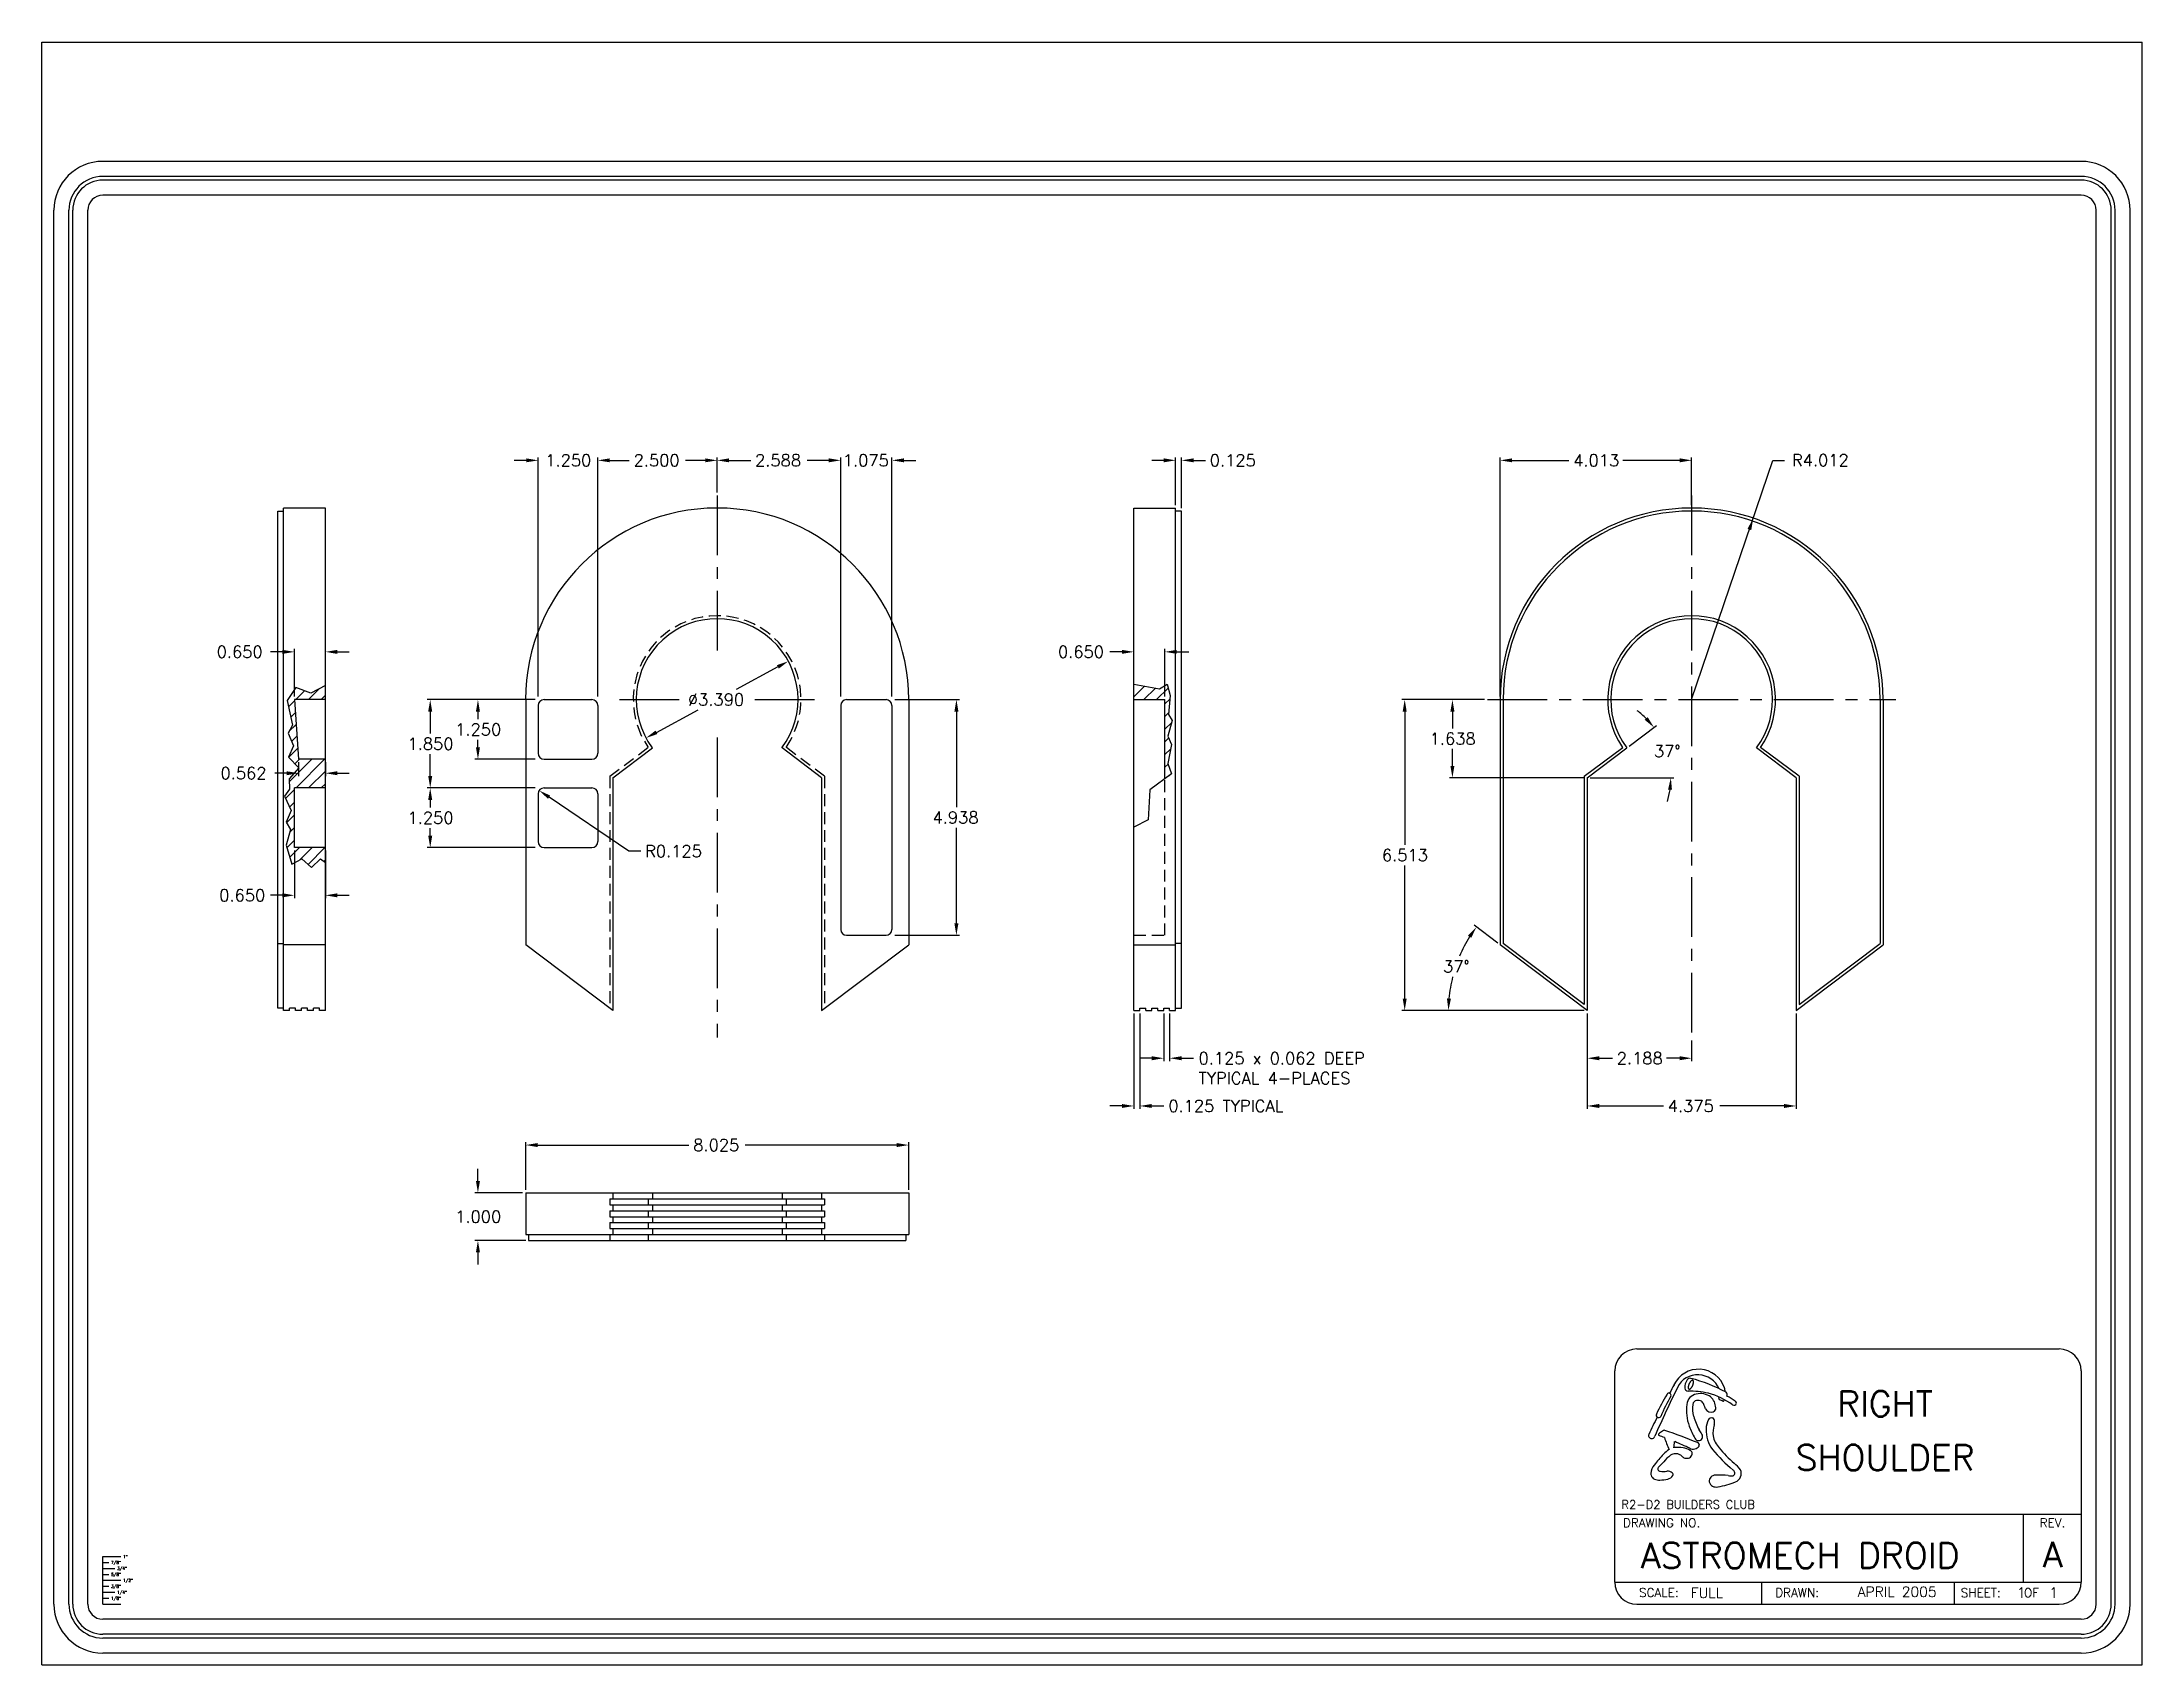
# Model space of a CAD drawing. Extents: x 0 to 44, y 0 to 34.
import ezdxf
from ezdxf.enums import TextEntityAlignment as Align

# ---------------------------------------------------------------- set-up
doc = ezdxf.new("R2010")
doc.units = 0
doc.linetypes.add('CENTER', pattern=[2, 1.25, -0.25, 0.25, -0.25])
doc.linetypes.add('HIDDEN', pattern=[0.375, 0.25, -0.125])
doc.layers.get('0').update_dxf_attribs({"linetype": 'CONTINUOUS'})
for name, color, linetype in [('DIMENSIONS', 1, 'CONTINUOUS'), ('FORM', 5, 'CONTINUOUS'), ('SHOULDER_-_RIGHT', 7, 'CONTINUOUS')]:
    doc.layers.add(name, color=color, linetype=linetype)
doc.styles.get("Standard").update_dxf_attribs({"font": 'simplex.shx'})

msp = doc.modelspace()

# ---------------------------------------------------------------- linework, layer by layer
for p, q in [((0, 0), (0, 34)), ((0, 34), (44, 34)), ((44, 0), (44, 34)), ((1.274, 1.274), (1.274, 2.274)), ((1.274, 2.274), (1.649, 2.274)), ((1.274, 2.149), (1.399, 2.149)), ((1.274, 2.024), (1.524, 2.024)), ((1.274, 1.899), (1.399, 1.899)), ((1.274, 1.774), (1.649, 1.774)), ((1.274, 1.649), (1.399, 1.649)), ((1.274, 1.524), (1.524, 1.524)), ((1.274, 1.399), (1.399, 1.399)), ((1.274, 1.274), (1.649, 1.274)), ((0, 0), (44, 0))]:
    msp.add_line(p, q)
at = {"layer": 'DIMENSIONS'}
for p, q in [((10.146, 25.236), (9.896, 25.236)), ((10.396, 20.286), (10.396, 25.299)), ((11.646, 20.286), (11.646, 25.299)), ((11.646, 20.286), (11.646, 25.299)), ((11.896, 25.236), (12.306, 25.236)), ((11.896, 25.236), (12.146, 25.236)), ((13.896, 25.236), (13.486, 25.236)), ((14.146, 24.563), (14.146, 25.299)), ((14.146, 24.563), (14.146, 25.299)), ((14.396, 25.236), (14.85, 25.236)), ((16.484, 25.236), (16.03, 25.236)), ((16.484, 25.236), (16.234, 25.236)), ((16.734, 20.286), (16.734, 25.299)), ((16.734, 20.286), (16.734, 25.299)), ((17.809, 20.286), (17.809, 25.299)), ((18.059, 25.236), (18.309, 25.236)), ((23.502, 25.236), (23.252, 25.236)), ((23.752, 24.299), (23.752, 25.299)), ((23.877, 24.236), (23.877, 25.299)), ((24.127, 25.236), (24.377, 25.236)), ((30.552, 20.286), (30.552, 25.299)), ((30.802, 25.236), (31.992, 25.236)), ((34.314, 25.236), (33.124, 25.236)), ((34.564, 24.299), (34.564, 25.299)), ((34.564, 20.224), (36.265, 25.236)), ((36.265, 25.236), (36.511, 25.236)), ((5.038, 21.224), (4.788, 21.224)), ((5.288, 20.286), (5.288, 21.286)), ((5.938, 20.286), (5.938, 21.286)), ((6.188, 21.224), (6.438, 21.224)), ((22.627, 21.224), (22.377, 21.224)), ((22.877, 20.286), (22.877, 21.286)), ((23.527, 20.286), (23.527, 21.286)), ((23.777, 21.224), (24.027, 21.224)), ((15.418, 20.91), (14.545, 20.439)), ((10.334, 20.224), (8.071, 20.224)), ((8.134, 19.974), (8.134, 19.514)), ((10.334, 20.224), (9.071, 20.224)), ((9.134, 19.974), (9.134, 19.814)), ((12.874, 19.538), (13.748, 20.009)), ((17.872, 20.224), (19.221, 20.224)), ((19.159, 19.974), (19.159, 17.97)), ((30.225, 20.224), (28.489, 20.224)), ((28.552, 19.974), (28.552, 17.182)), ((30.225, 20.224), (29.489, 20.224)), ((29.552, 19.974), (29.552, 19.62)), ((9.134, 19.224), (9.134, 19.384)), ((33.255, 19.248), (33.826, 19.678)), ((8.134, 18.624), (8.134, 19.084)), ((10.334, 18.974), (9.071, 18.974)), ((29.552, 18.836), (29.552, 19.19)), ((5.126, 18.682), (4.876, 18.682)), ((5.376, 18.911), (5.376, 18.619)), ((5.938, 18.911), (5.938, 18.619)), ((6.188, 18.682), (6.438, 18.682)), ((32.314, 18.586), (29.489, 18.586)), ((32.439, 18.586), (34.191, 18.586)), ((10.334, 18.374), (8.071, 18.374)), ((10.334, 18.374), (8.071, 18.374)), ((8.134, 18.124), (8.134, 17.964)), ((12.297, 17.051), (10.625, 18.179)), ((8.134, 17.374), (8.134, 17.534)), ((19.159, 15.536), (19.159, 17.54)), ((5.288, 17.061), (5.288, 16.061)), ((5.938, 17.061), (5.938, 16.061)), ((10.334, 17.124), (8.071, 17.124)), ((12.547, 17.051), (12.297, 17.051)), ((28.552, 13.961), (28.552, 16.752)), ((5.038, 16.124), (4.788, 16.124)), ((6.188, 16.124), (6.438, 16.124)), ((30.502, 15.124), (30.004, 15.499)), ((17.872, 15.286), (19.221, 15.286)), ((22.877, 13.648), (22.877, 11.648)), ((23.002, 13.648), (23.002, 11.648)), ((23.502, 13.648), (23.502, 12.648)), ((23.627, 13.648), (23.627, 12.648)), ((32.314, 13.711), (28.489, 13.711)), ((32.377, 13.648), (32.377, 11.648)), ((32.377, 13.648), (32.377, 12.648)), ((36.752, 13.648), (36.752, 11.648)), ((34.564, 13.084), (34.564, 12.648)), ((23.252, 12.711), (23.002, 12.711)), ((23.877, 12.711), (24.127, 12.711)), ((32.627, 12.711), (32.904, 12.711)), ((34.314, 12.711), (34.037, 12.711)), ((22.627, 11.711), (22.377, 11.711)), ((23.252, 11.711), (23.502, 11.711)), ((32.627, 11.711), (33.974, 11.711)), ((36.502, 11.711), (35.154, 11.711)), ((10.134, 9.954), (10.134, 10.954)), ((10.384, 10.892), (13.556, 10.892)), ((17.909, 10.892), (14.736, 10.892)), ((18.159, 9.954), (18.159, 10.954)), ((9.134, 10.142), (9.134, 10.392)), ((10.071, 9.892), (9.071, 9.892)), ((10.134, 8.892), (9.071, 8.892)), ((9.134, 8.642), (9.134, 8.392))]:
    msp.add_line(p, q, dxfattribs=at)
for centre, radius, start, end in [((32.377, 18.586), 1.752, 45.1824, 53.3649), ((32.377, 18.586), 1.752, 343.6351, 351.8176), ((32.377, 13.711), 2.908, 147.9267, 156.9689), ((32.377, 13.711), 2.908, 165.9139, 175.0733)]:
    msp.add_arc(centre, radius, start, end, dxfattribs=at)
for points in [[(10.146, 25.278), (10.146, 25.195), (10.396, 25.236)], [(11.896, 25.278), (11.896, 25.195), (11.646, 25.236)], [(11.896, 25.278), (11.896, 25.195), (11.646, 25.236)], [(13.896, 25.278), (13.896, 25.195), (14.146, 25.236)], [(14.396, 25.278), (14.396, 25.195), (14.146, 25.236)], [(16.484, 25.278), (16.484, 25.195), (16.734, 25.236)], [(16.484, 25.278), (16.484, 25.195), (16.734, 25.236)], [(18.059, 25.278), (18.059, 25.195), (17.809, 25.236)], [(23.502, 25.278), (23.502, 25.195), (23.752, 25.236)], [(24.127, 25.278), (24.127, 25.195), (23.877, 25.236)], [(30.802, 25.278), (30.802, 25.195), (30.552, 25.236)], [(34.314, 25.278), (34.314, 25.195), (34.564, 25.236)], [(35.734, 23.8), (35.813, 23.774), (35.854, 24.024)], [(5.038, 21.266), (5.038, 21.182), (5.288, 21.224)], [(6.188, 21.266), (6.188, 21.182), (5.938, 21.224)], [(22.627, 21.266), (22.627, 21.182), (22.877, 21.224)], [(23.777, 21.266), (23.777, 21.182), (23.527, 21.224)], [(15.399, 20.946), (15.438, 20.873), (15.638, 21.028)], [(8.092, 19.974), (8.176, 19.974), (8.134, 20.224)], [(9.092, 19.974), (9.176, 19.974), (9.134, 20.224)], [(19.117, 19.974), (19.201, 19.974), (19.159, 20.224)], [(28.51, 19.974), (28.593, 19.974), (28.552, 20.224)], [(29.51, 19.974), (29.593, 19.974), (29.552, 20.224)], [(33.643, 19.856), (33.58, 19.801), (33.776, 19.64)], [(12.855, 19.575), (12.894, 19.502), (12.654, 19.42)], [(9.092, 19.224), (9.176, 19.224), (9.134, 18.974)], [(5.126, 18.723), (5.126, 18.64), (5.376, 18.682)], [(6.188, 18.723), (6.188, 18.64), (5.938, 18.682)], [(8.092, 18.624), (8.176, 18.624), (8.134, 18.374)], [(29.51, 18.836), (29.593, 18.836), (29.552, 18.586)], [(34.069, 18.34), (34.152, 18.334), (34.129, 18.586)], [(8.092, 18.124), (8.176, 18.124), (8.134, 18.374)], [(10.648, 18.214), (10.602, 18.145), (10.418, 18.319)], [(8.092, 17.374), (8.176, 17.374), (8.134, 17.124)], [(5.038, 16.166), (5.038, 16.082), (5.288, 16.124)], [(6.188, 16.166), (6.188, 16.082), (5.938, 16.124)], [(19.117, 15.536), (19.201, 15.536), (19.159, 15.286)], [(29.878, 15.279), (29.947, 15.232), (30.054, 15.461)], [(28.51, 13.961), (28.593, 13.961), (28.552, 13.711)], [(29.521, 13.959), (29.437, 13.963), (29.468, 13.711)], [(23.252, 12.753), (23.252, 12.669), (23.502, 12.711)], [(23.877, 12.753), (23.877, 12.669), (23.627, 12.711)], [(32.627, 12.753), (32.627, 12.669), (32.377, 12.711)], [(34.314, 12.753), (34.314, 12.669), (34.564, 12.711)], [(22.627, 11.753), (22.627, 11.669), (22.877, 11.711)], [(23.252, 11.753), (23.252, 11.669), (23.002, 11.711)], [(32.627, 11.753), (32.627, 11.669), (32.377, 11.711)], [(36.502, 11.753), (36.502, 11.669), (36.752, 11.711)], [(10.384, 10.934), (10.384, 10.85), (10.134, 10.892)], [(17.909, 10.934), (17.909, 10.85), (18.159, 10.892)], [(9.092, 10.142), (9.176, 10.142), (9.134, 9.892)], [(9.092, 8.642), (9.176, 8.642), (9.134, 8.892)]]:
    msp.add_solid(points, dxfattribs=at)
at = {"layer": 'FORM'}
for p, q in [((42.726, 31.5), (1.274, 31.5)), ((42.726, 31.185), (1.274, 31.185)), ((42.726, 31.106), (1.274, 31.106)), ((0.25, 1.274), (0.25, 30.476)), ((0.565, 1.274), (0.565, 30.476)), ((0.644, 1.274), (0.644, 30.476)), ((0.959, 1.274), (0.959, 30.476)), ((42.726, 30.791), (1.274, 30.791)), ((43.041, 1.274), (43.041, 30.476)), ((43.356, 1.274), (43.356, 30.476)), ((43.435, 1.274), (43.435, 30.476)), ((43.75, 1.274), (43.75, 30.476)), ((42.726, 0.959), (1.274, 0.959)), ((42.726, 0.644), (1.274, 0.644)), ((42.726, 0.565), (1.274, 0.565)), ((42.726, 0.25), (1.274, 0.25))]:
    msp.add_line(p, q, dxfattribs=at)
at = {"layer": 'FORM', "linetype": 'CONTINUOUS'}
for p, q in [((33.416, 6.62), (42.265, 6.62)), ((32.955, 1.735), (32.955, 6.159)), ((42.726, 6.159), (42.726, 1.735)), ((32.955, 3.163), (42.726, 3.163)), ((41.508, 3.163), (41.508, 1.735)), ((32.955, 1.735), (42.726, 1.735)), ((36.026, 1.735), (36.026, 1.274)), ((40.065, 1.729), (40.065, 1.268)), ((33.416, 1.274), (42.265, 1.274))]:
    msp.add_line(p, q, dxfattribs=at)
at = {"layer": 'FORM', "color": 1}
msp.add_polyline3d([(34.588, 5.963, 0), (34.586, 5.964, 0), (34.584, 5.965, 0), (34.582, 5.965, 0), (34.58, 5.965, 0), (34.578, 5.965, 0), (34.575, 5.964, 0), (34.573, 5.964, 0), (34.571, 5.963, 0), (34.568, 5.962, 0), (34.566, 5.96, 0), (34.563, 5.959, 0), (34.56, 5.957, 0), (34.558, 5.955, 0), (34.555, 5.953, 0), (34.552, 5.951, 0), (34.55, 5.948, 0), (34.547, 5.946, 0), (34.544, 5.943, 0), (34.541, 5.94, 0), (34.539, 5.936, 0), (34.536, 5.933, 0), (34.533, 5.929, 0), (34.531, 5.926, 0), (34.528, 5.922, 0), (34.526, 5.918, 0), (34.523, 5.914, 0), (34.521, 5.91, 0), (34.519, 5.906, 0), (34.516, 5.901, 0), (34.514, 5.897, 0), (34.512, 5.893, 0), (34.51, 5.888, 0), (34.508, 5.884, 0), (34.506, 5.879, 0), (34.504, 5.874, 0), (34.503, 5.87, 0), (34.501, 5.865, 0), (34.5, 5.861, 0), (34.498, 5.856, 0), (34.497, 5.852, 0), (34.496, 5.847, 0), (34.495, 5.843, 0), (34.495, 5.838, 0), (34.494, 5.834, 0), (34.493, 5.83, 0), (34.493, 5.826, 0), (34.493, 5.822, 0), (34.492, 5.818, 0), (34.492, 5.814, 0), (34.492, 5.811, 0), (34.493, 5.807, 0), (34.493, 5.804, 0), (34.494, 5.801, 0), (34.494, 5.798, 0), (34.495, 5.795, 0), (34.496, 5.793, 0), (34.497, 5.79, 0), (34.498, 5.788, 0), (34.499, 5.786, 0), (34.501, 5.784, 0), (34.502, 5.783, 0), (34.504, 5.781, 0), (34.506, 5.78, 0), (34.507, 5.779, 0), (34.509, 5.779, 0), (34.511, 5.778, 0), (34.513, 5.778, 0), (34.516, 5.778, 0), (34.518, 5.778, 0), (34.52, 5.779, 0), (34.523, 5.779, 0), (34.525, 5.78, 0), (34.527, 5.781, 0), (34.53, 5.782, 0), (34.533, 5.784, 0), (34.535, 5.786, 0), (34.538, 5.788, 0), (34.541, 5.79, 0), (34.543, 5.792, 0), (34.546, 5.795, 0), (34.549, 5.797, 0), (34.551, 5.8, 0), (34.554, 5.803, 0), (34.557, 5.806, 0), (34.559, 5.81, 0), (34.562, 5.813, 0), (34.565, 5.817, 0), (34.567, 5.821, 0), (34.57, 5.825, 0), (34.572, 5.829, 0), (34.575, 5.833, 0), (34.577, 5.837, 0), (34.579, 5.841, 0), (34.581, 5.846, 0), (34.584, 5.85, 0), (34.586, 5.855, 0), (34.588, 5.859, 0), (34.589, 5.864, 0), (34.591, 5.868, 0), (34.593, 5.873, 0), (34.594, 5.878, 0), (34.596, 5.882, 0), (34.597, 5.887, 0), (34.598, 5.891, 0), (34.599, 5.896, 0), (34.6, 5.9, 0), (34.601, 5.904, 0), (34.602, 5.909, 0), (34.602, 5.913, 0), (34.603, 5.917, 0), (34.603, 5.921, 0), (34.603, 5.925, 0), (34.603, 5.928, 0), (34.603, 5.932, 0), (34.603, 5.935, 0), (34.602, 5.939, 0), (34.602, 5.942, 0), (34.601, 5.945, 0), (34.6, 5.947, 0), (34.6, 5.95, 0), (34.599, 5.952, 0), (34.597, 5.955, 0), (34.596, 5.957, 0), (34.595, 5.958, 0), (34.593, 5.96, 0), (34.592, 5.961, 0), (34.59, 5.963, 0), (34.588, 5.963, 0)], dxfattribs=at)
at = {"layer": 'FORM'}
for centre, radius, start, end in [((1.274, 30.476), 1.024, 90, 180), ((42.726, 30.476), 1.024, 0, 90), ((1.274, 30.476), 0.709, 90, 180), ((1.274, 30.476), 0.63, 90, 180), ((42.726, 30.476), 0.709, 0, 90), ((42.726, 30.476), 0.63, 0, 90), ((1.274, 30.476), 0.315, 90, 180), ((42.726, 30.476), 0.315, 0, 90), ((1.274, 1.274), 1.024, 180, 270), ((1.274, 1.274), 0.709, 180, 270), ((1.274, 1.274), 0.63, 180, 270), ((1.274, 1.274), 0.315, 180, 270), ((42.726, 1.274), 1.024, 270, 0), ((42.726, 1.274), 0.709, 270, 0), ((42.726, 1.274), 0.63, 270, 0), ((42.726, 1.274), 0.315, 270, 0)]:
    msp.add_arc(centre, radius, start, end, dxfattribs=at)
at = {"layer": 'FORM', "linetype": 'CONTINUOUS'}
for centre, start, end in [((33.416, 6.159), 90, 180), ((42.265, 6.159), 360, 90), ((33.416, 1.735), 180, 270), ((42.265, 1.735), 270, 0)]:
    msp.add_arc(centre, 0.461, start, end, dxfattribs=at)
at = {"layer": 'FORM', "color": 7}
for centre, radius, start, end in [((34.709, 5.626), 0.57, 18.2326, 154.6361), ((53.368, -3.673), 21.326, 153.5831, 156.6069), ((50.288, -2.564), 18.17, 152.341, 152.9694), ((34.678, 5.629), 0.45, 85.4854, 155.5007), ((34.698, 5.595), 0.483, 23.4687, 88.1516), ((34.88, 5.685), 0.389, 5.638, 17.7915), ((35.41, 5.331), 0.955, 172.3003, 200.1263), ((34.701, 5.441), 0.238, 99.8697, 175.5952), ((35.146, 5.377), 0.566, 171.5259, 197.4947), ((34.684, 5.445), 0.0983, 100.0375, 170.9848), ((34.744, 5.312), 0.374, 54.1043, 102.9674), ((34.686, 5.304), 0.239, 68.785, 94.7421), ((34.653, 5.395), 0.178, 20.1831, 47.8338), ((34.351, 5.238), 0.517, 14.2811, 24.9473), ((34.976, 5.438), 0.143, 210.2865, 287.2592), ((34.765, 5.385), 0.303, 0.8907, 49.1139), ((34.988, 5.376), 0.0806, 291.9673, 10.2011), ((35.144, 5.582), 0.0146, 157.3748, 243.1832), ((34.903, 5.703), 0.255, 333.247, 339.1268), ((35.483, 6.207), 0.725, 241.5397, 249.3399), ((35.23, 5.536), 0.00803, 246.7424, 343.5507), ((34.88, 5.685), 0.389, 336.9972, 341.1119), ((50.491, -3.156), 18.625, 153.3711, 154.604), ((33.886, 4.825), 0.0188, 120.5491, 251.4839), ((34.236, 4.481), 0.508, 124.2548, 135.0129), ((33.989, 4.862), 0.0556, 76.4452, 134.3635), ((27.873, -12.493), 18.456, 68.3272, 70.6061), ((36.093, 5.598), 1.688, 200.6463, 210.0465), ((35.799, 5.534), 1.236, 195.3231, 209.2908), ((33.768, 4.29), 1.148, 28.4319, 33.8655), ((35.492, 4.9), 0.624, 175.9752, 218.045), ((35.228, 4.963), 0.359, 149.9608, 183.0164), ((34.977, 5.11), 0.0679, 69.7642, 151.8988), ((34.969, 5.106), 0.0753, 357.6694, 65.2511), ((35.602, 4.852), 0.592, 162.8186, 185.355), ((34.792, 5.091), 0.253, 345.3619, 2.6057), ((33.729, 4.81), 0.0672, 161.1287, 346.893), ((37.148, 1.501), 4.309, 137.4564, 141.4055), ((31.36, -2.203), 7.449, 69.2866, 70.2231), ((34.351, 4.087), 0.5, 121.505, 139.0958), ((36.267, 5.482), 2.383, 197.5192, 203.9815), ((34.224, 4.253), 0.172, 90, 125.5975), ((33.485, 4.721), 0.724, 346.5241, 356.715), ((34.28, 3.885), 0.674, 81.0168, 97.6796), ((31.36, -2.203), 7.449, 64.8574, 67.5151), ((34.243, 4.325), 0.102, 63.4627, 100.742), ((34.251, 4.271), 0.15, 50.0038, 75.5417), ((34.323, 4.152), 0.403, 58.748, 81.1062), ((34.592, 4.676), 0.152, 243.4858, 285.1066), ((34.507, 4.431), 0.0703, 329.1857, 69.5272), ((34.71, 4.784), 0.0846, 201.5645, 38.0941), ((34.615, 4.655), 0.127, 277.7873, 324.4296), ((34.676, 4.61), 0.0501, 325.5245, 75.3405), ((37.473, 6.561), 3.209, 219.6028, 230.5002), ((35.536, 4.912), 0.536, 192.3535, 222.302), ((37.382, 6.4), 2.906, 219.5063, 228.4276), ((34.025, 3.988), 0.317, 140.5469, 175.5193), ((33.799, 4.011), 0.091, 178.8843, 204.47), ((33.827, 3.998), 0.113, 192.6455, 248.2224), ((33.895, 4.108), 0.0418, 124.2549, 201.2233), ((33.906, 4.113), 0.0547, 201.8253, 267.1645), ((35.428, 2.785), 2.066, 134.541, 138.9147), ((33.975, 4.545), 0.491, 261.666, 278.334), ((34.642, 3.697), 0.868, 126.6804, 139.7871), ((34.051, 3.88), 0.179, 52.9907, 91.7489), ((34.022, 4.074), 0.183, 283.5752, 324.5897), ((34.126, 3.987), 0.0487, 337.1416, 47.565), ((34.52, 4.537), 0.23, 221.1819, 237.6838), ((34.46, 4.516), 0.184, 250.0839, 281.7545), ((34.486, 4.42), 0.0851, 277.7057, 342.6988), ((35.057, 3.851), 0.125, 88.4325, 186.6263), ((35.163, 2.854), 1.126, 81.4266, 95.2081), ((35.396, 4.265), 0.304, 257.5181, 277.231), ((35.372, 4.007), 0.0986, 12.0254, 52.1436), ((35.413, 4.015), 0.0561, 292.2603, 12.8674), ((35.14, 3.799), 0.53, 32.9711, 53.7284), ((35.427, 4.006), 0.177, 287.7475, 27.3521), ((33.876, 4.091), 0.218, 245.4026, 275.4098), ((33.872, 4.705), 0.832, 271.6993, 283.3954), ((35.077, 3.877), 0.149, 195.7266, 285.3807), ((34.901, 5.194), 1.476, 278.3733, 293.1521)]:
    msp.add_arc(centre, radius, start, end, dxfattribs=at)
at = {"layer": 'FORM', "color": 5}
for centre, radius, start, end in [((34.699, 5.819), 0.277, 145.6086, 184.3667), ((34.486, 5.802), 0.0631, 183.998, 273.3138), ((34.529, 5.938), 0.0687, 75.2447, 147.693), ((34.477, 3.568), 2.171, 78.393, 89.648), ((33.71, 2.794), 3.318, 61.6372, 75.392), ((37.446, 3.583), 3.987, 148.4149, 155.1985), ((38.218, 3.311), 4.702, 150.4088, 156.2074), ((34.089, 5.651), 0.0441, 335.3232, 152.6722), ((34.452, 4.07), 1.688, 54.9325, 74.1529), ((35.223, 5.658), 0.0839, 342.6983, 41.6728), ((34.899, 4.763), 0.959, 52.7669, 65.0636), ((35.454, 5.487), 0.0471, 227.6203, 57.4121), ((33.871, 5.232), 0.0503, 152.1811, 330.991)]:
    msp.add_arc(centre, radius, start, end, dxfattribs=at)
at = {"layer": 'SHOULDER_-_RIGHT'}
for p, q in [((5.938, 24.236), (5.063, 24.236)), ((5.063, 13.711), (5.063, 24.236)), ((5.938, 13.711), (5.938, 24.236)), ((22.877, 24.236), (23.752, 24.236)), ((22.877, 13.711), (22.877, 24.236)), ((23.752, 13.711), (23.752, 24.236)), ((4.938, 13.758), (4.938, 24.174)), ((4.938, 24.174), (5.063, 24.174)), ((23.877, 24.174), (23.752, 24.174)), ((23.877, 13.758), (23.877, 24.174)), ((5.318, 20.476), (5.139, 20.208)), ((5.316, 20.224), (5.5, 20.408)), ((5.636, 20.357), (5.318, 20.476)), ((5.581, 20.224), (5.8, 20.443)), ((5.938, 20.516), (5.636, 20.357)), ((5.846, 20.224), (5.938, 20.316)), ((22.877, 20.544), (23.414, 20.45)), ((22.877, 20.544), (22.878, 20.544)), ((22.877, 20.279), (23.103, 20.505)), ((23.088, 20.224), (23.329, 20.465)), ((23.353, 20.224), (23.593, 20.465)), ((23.414, 20.45), (23.572, 20.544)), ((23.572, 20.544), (23.635, 20.308)), ((23.635, 20.308), (23.604, 19.913)), ((5.139, 20.208), (5.248, 19.691)), ((5.167, 20.075), (5.29, 20.198)), ((5.213, 19.856), (5.307, 19.95)), ((5.938, 20.224), (5.288, 20.224)), ((5.288, 20.224), (5.376, 18.974)), ((10.134, 20.224), (10.134, 15.086)), ((10.396, 20.099), (10.396, 19.099)), ((10.521, 20.224), (11.521, 20.224)), ((11.646, 20.099), (11.646, 19.099)), ((16.734, 20.099), (16.734, 15.411)), ((16.859, 20.224), (17.684, 20.224)), ((17.809, 20.099), (17.809, 15.411)), ((18.159, 20.224), (18.159, 15.086)), ((22.877, 20.224), (23.527, 20.224)), ((23.527, 20.133), (23.629, 20.235)), ((23.527, 18.566), (23.527, 20.224)), ((23.527, 19.868), (23.606, 19.947)), ((23.604, 19.913), (23.683, 19.787)), ((30.552, 20.224), (30.552, 15.086)), ((30.614, 20.224), (30.614, 15.117)), ((38.514, 20.224), (38.514, 15.117)), ((38.577, 20.224), (38.577, 15.086)), ((5.248, 19.691), (5.159, 19.522)), ((5.159, 19.522), (5.268, 19.253)), ((5.175, 19.553), (5.325, 19.703)), ((5.231, 19.344), (5.342, 19.455)), ((23.527, 19.603), (23.671, 19.747)), ((23.527, 19.338), (23.606, 19.416)), ((23.683, 19.787), (23.588, 19.456)), ((23.588, 19.456), (23.667, 19.283)), ((5.268, 19.253), (5.168, 19.015)), ((5.168, 19.015), (5.378, 18.796)), ((5.17, 19.017), (5.359, 19.207)), ((5.182, 18.499), (5.657, 18.974)), ((5.297, 18.88), (5.392, 18.974)), ((5.322, 18.374), (5.922, 18.974)), ((5.938, 18.974), (5.376, 18.974)), ((10.521, 18.974), (11.521, 18.974)), ((11.959, 18.586), (12.788, 19.211)), ((16.334, 18.586), (15.505, 19.211)), ((23.527, 19.072), (23.649, 19.195)), ((23.667, 19.283), (23.588, 18.888)), ((32.314, 18.617), (33.119, 19.224)), ((32.377, 18.586), (33.205, 19.211)), ((36.752, 18.586), (35.923, 19.211)), ((36.814, 18.617), (36.009, 19.224)), ((5.378, 18.796), (5.178, 18.567)), ((5.178, 18.567), (5.188, 18.349)), ((5.587, 18.374), (5.938, 18.725)), ((11.959, 18.586), (11.959, 13.711)), ((16.334, 18.586), (16.334, 13.711)), ((23.667, 18.667), (23.209, 18.336)), ((23.527, 18.807), (23.593, 18.873)), ((23.588, 18.888), (23.667, 18.667)), ((23.615, 18.629), (23.663, 18.678)), ((32.314, 18.617), (32.314, 13.836)), ((32.377, 18.586), (32.377, 13.711)), ((36.752, 18.586), (36.752, 13.711)), ((36.814, 18.617), (36.814, 13.836)), ((5.188, 18.349), (5.079, 18.199)), ((5.079, 18.199), (5.218, 17.901)), ((5.101, 18.153), (5.288, 18.34)), ((5.185, 17.972), (5.288, 18.075)), ((5.938, 18.374), (5.288, 18.374)), ((5.288, 17.124), (5.288, 18.374)), ((5.852, 18.374), (5.938, 18.46)), ((10.396, 18.249), (10.396, 17.249)), ((10.521, 18.374), (11.521, 18.374)), ((11.646, 18.249), (11.646, 17.249)), ((23.209, 18.336), (23.177, 17.705)), ((5.218, 17.901), (5.119, 17.653)), ((5.119, 17.653), (5.208, 17.503)), ((5.123, 17.645), (5.288, 17.81)), ((23.177, 17.705), (22.877, 17.549)), ((5.208, 17.503), (5.119, 17.175)), ((5.119, 17.175), (5.238, 16.778)), ((5.134, 17.125), (5.288, 17.279)), ((5.194, 17.45), (5.288, 17.545)), ((5.195, 16.921), (5.398, 17.124)), ((5.238, 16.778), (5.447, 16.887)), ((5.938, 17.124), (5.288, 17.124)), ((5.403, 16.864), (5.663, 17.124)), ((5.447, 16.887), (5.646, 16.708)), ((5.576, 16.772), (5.928, 17.124)), ((5.646, 16.708), (5.835, 16.887)), ((5.835, 16.887), (5.938, 16.808)), ((5.903, 16.834), (5.938, 16.869)), ((10.521, 17.124), (11.521, 17.124)), ((4.938, 15.117), (5.063, 15.117)), ((5.938, 15.086), (5.063, 15.086)), ((11.959, 13.711), (10.134, 15.086)), ((16.334, 13.711), (18.159, 15.086)), ((16.859, 15.286), (17.684, 15.286)), ((22.877, 15.086), (23.752, 15.086)), ((23.877, 15.117), (23.752, 15.117)), ((32.377, 13.711), (30.552, 15.086)), ((32.314, 13.836), (30.614, 15.117)), ((36.752, 13.711), (38.577, 15.086)), ((36.814, 13.836), (38.514, 15.117)), ((5.063, 13.758), (4.938, 13.758)), ((5.188, 13.711), (5.063, 13.711)), ((5.188, 13.711), (5.188, 13.758)), ((5.313, 13.758), (5.188, 13.758)), ((5.313, 13.711), (5.313, 13.758)), ((5.438, 13.711), (5.313, 13.711)), ((5.563, 13.758), (5.438, 13.758)), ((5.438, 13.711), (5.438, 13.758)), ((5.563, 13.711), (5.563, 13.758)), ((5.688, 13.711), (5.563, 13.711)), ((5.813, 13.758), (5.688, 13.758)), ((5.688, 13.711), (5.688, 13.758)), ((5.813, 13.711), (5.813, 13.758)), ((5.938, 13.711), (5.813, 13.711)), ((22.877, 13.711), (23.002, 13.711)), ((23.002, 13.758), (23.127, 13.758)), ((23.002, 13.711), (23.002, 13.758)), ((23.127, 13.711), (23.127, 13.758)), ((23.127, 13.711), (23.252, 13.711)), ((23.252, 13.711), (23.252, 13.758)), ((23.252, 13.758), (23.377, 13.758)), ((23.377, 13.711), (23.377, 13.758)), ((23.377, 13.711), (23.502, 13.711)), ((23.502, 13.711), (23.502, 13.758)), ((23.502, 13.758), (23.627, 13.758)), ((23.627, 13.711), (23.627, 13.758)), ((23.627, 13.711), (23.752, 13.711)), ((23.752, 13.758), (23.877, 13.758)), ((10.134, 9.892), (10.134, 9.017)), ((10.134, 9.892), (18.159, 9.892)), ((11.896, 9.767), (16.396, 9.767)), ((11.896, 9.767), (11.896, 9.642)), ((11.959, 9.892), (11.959, 9.767)), ((12.701, 9.767), (12.701, 9.642)), ((12.788, 9.892), (12.788, 9.767)), ((15.505, 9.892), (15.505, 9.767)), ((15.592, 9.767), (15.592, 9.642)), ((16.334, 9.892), (16.334, 9.767)), ((16.396, 9.767), (16.396, 9.642)), ((18.159, 9.892), (18.159, 9.017)), ((11.896, 9.642), (16.396, 9.642)), ((11.896, 9.517), (16.396, 9.517)), ((11.896, 9.517), (11.896, 9.392)), ((11.896, 9.392), (16.396, 9.392)), ((11.896, 9.267), (16.396, 9.267)), ((11.896, 9.267), (11.896, 9.142)), ((11.959, 9.642), (11.959, 9.517)), ((11.959, 9.392), (11.959, 9.267)), ((12.701, 9.517), (12.701, 9.392)), ((12.701, 9.267), (12.701, 9.142)), ((12.788, 9.642), (12.788, 9.517)), ((12.788, 9.392), (12.788, 9.267)), ((15.505, 9.642), (15.505, 9.517)), ((15.505, 9.392), (15.505, 9.267)), ((15.592, 9.517), (15.592, 9.392)), ((15.592, 9.267), (15.592, 9.142)), ((16.334, 9.642), (16.334, 9.517)), ((16.334, 9.392), (16.334, 9.267)), ((16.396, 9.517), (16.396, 9.392)), ((16.396, 9.267), (16.396, 9.142)), ((10.134, 9.017), (18.159, 9.017)), ((10.196, 9.017), (10.196, 8.892)), ((10.196, 8.892), (18.096, 8.892)), ((11.896, 9.142), (16.396, 9.142)), ((11.896, 9.017), (11.896, 8.892)), ((11.959, 9.142), (11.959, 9.017)), ((12.701, 9.017), (12.701, 8.892)), ((12.788, 9.142), (12.788, 9.017)), ((15.505, 9.142), (15.505, 9.017)), ((15.592, 9.017), (15.592, 8.892)), ((16.334, 9.142), (16.334, 9.017)), ((16.396, 9.017), (16.396, 8.892)), ((18.096, 9.017), (18.096, 8.892))]:
    msp.add_line(p, q, dxfattribs=at)
at = {"layer": 'SHOULDER_-_RIGHT', "linetype": 'CENTER'}
for p, q in [((14.146, 24.501), (14.146, 21.016)), ((34.564, 24.501), (34.564, 13.147)), ((12.098, 20.224), (13.354, 20.224)), ((14.938, 20.224), (16.195, 20.224)), ((30.287, 20.224), (38.841, 20.224)), ((14.146, 19.432), (14.146, 13.147))]:
    msp.add_line(p, q, dxfattribs=at)
at = {"layer": 'SHOULDER_-_RIGHT', "linetype": 'HIDDEN'}
for p, q in [((11.896, 18.617), (12.701, 19.224)), ((16.396, 18.617), (15.592, 19.224)), ((11.896, 18.617), (11.896, 13.758)), ((16.396, 18.617), (16.396, 13.758)), ((23.527, 15.286), (23.527, 18.566)), ((22.877, 15.286), (23.527, 15.286))]:
    msp.add_line(p, q, dxfattribs=at)
at = {"layer": 'SHOULDER_-_RIGHT'}
for centre, radius, start, end in [((14.146, 20.224), 4.013, 0, 180), ((34.564, 20.224), 4.013, 0, 180), ((34.564, 20.224), 3.95, 0, 180), ((14.146, 20.224), 1.695, 323.2807, 216.7193), ((34.564, 20.224), 1.758, 325.3089, 214.6911), ((34.564, 20.224), 1.695, 323.2807, 216.7193), ((10.521, 20.099), 0.125, 90, 180), ((11.521, 20.099), 0.125, 0, 90), ((16.859, 20.099), 0.125, 90, 180), ((17.684, 20.099), 0.125, 0, 90), ((10.521, 19.099), 0.125, 180, 270), ((11.521, 19.099), 0.125, 270, 0), ((10.521, 18.249), 0.125, 90, 180), ((11.521, 18.249), 0.125, 0, 90), ((10.521, 17.249), 0.125, 180, 270), ((11.521, 17.249), 0.125, 270, 360), ((16.859, 15.411), 0.125, 180, 270), ((17.684, 15.411), 0.125, 270, 0)]:
    msp.add_arc(centre, radius, start, end, dxfattribs=at)
at = {"layer": 'SHOULDER_-_RIGHT', "linetype": 'HIDDEN'}
msp.add_arc((14.146, 20.224), 1.758, 325.3089, 214.6911, dxfattribs=at)

# ---------------------------------------------------------------- texts
for s, p in [('1"', (1.698, 2.241)), ('7/8"', (1.448, 2.116)), ('5/8"', (1.448, 1.866)), ('3/4"', (1.573, 1.991)), ('1/2"', (1.698, 1.741)), ('3/8"', (1.448, 1.616)), ('1/8"', (1.448, 1.366)), ('1/4"', (1.573, 1.491))]:
    msp.add_text(s, height=0.0625).set_placement(p)
at = {"layer": 'DIMENSIONS'}
for s, p in [('1.250', (10.545, 25.111)), ('2.500', (12.396, 25.111)), ('2.588', (14.94, 25.111)), ('1.075', (16.779, 25.111)), ('0.125', (24.467, 25.111)), ('4.013', (32.082, 25.111)), ('R4.012', (36.667, 25.114)), ('0.650', (3.66, 21.099)), ('0.650', (21.287, 21.099)), ('∅3.390', (13.533, 20.099)), ('1.850', (7.658, 19.174)), ('1.250', (8.658, 19.474)), ('1.638', (29.075, 19.28)), ('37°', (33.776, 19.017)), ('0.562', (3.74, 18.557)), ('1.250', (7.658, 17.624)), ('4.938', (18.659, 17.63)), ('R0.125', (12.637, 16.926)), ('6.513', (28.075, 16.842)), ('0.650', (3.714, 15.999)), ('37°', (29.357, 14.509)), ('0.125 x 0.062 DEEP', (24.233, 12.585)), ('2.188', (32.994, 12.586)), ('TYPICAL 4-PLACES', (24.233, 12.169)), ('0.125 TYPICAL', (23.599, 11.586)), ('4.375', (34.064, 11.586)), ('8.025', (13.646, 10.767)), ('1.000', (8.658, 9.267))]:
    msp.add_text(s, height=0.25, dxfattribs=at).set_placement(p)
at = {"layer": 'FORM'}
for s, p in [('RIGHT', (38.617, 5.206)), ('SHOULDER', (38.617, 4.078))]:
    msp.add_text(s, height=0.5334, dxfattribs=at).set_placement(p, align=Align.CENTER)
at = {"layer": 'FORM', "color": 7}
msp.add_text('R2-D2 BUILDERS CLUB', height=0.17641, dxfattribs=at).set_placement((33.094, 3.274))
at = {"layer": 'FORM', "linetype": 'CONTINUOUS'}
for s, height, p in [('DRAWING NO.', 0.18436, (33.124, 2.887)), ('SCALE:', 0.1844, (33.461, 1.425)), ('DRAWN:', 0.1844, (36.315, 1.424)), ('SHEET:   OF', 0.18436, (40.203, 1.422))]:
    msp.add_text(s, height=height, dxfattribs=at).set_placement(p)
msp.add_text('REV.', height=0.1844, dxfattribs=at).set_placement((42.123, 2.887), align=Align.CENTER)
at = {"layer": 'FORM'}
for s, height, p in [('ASTROMECH DROID', 0.53344, (33.499, 2.027)), ('A', 0.533, (41.922, 2.048)), ('FULL', 0.2134, (34.545, 1.404)), ('1   1', 0.2134, (41.381, 1.41))]:
    msp.add_text(s, height=height, dxfattribs=at).set_placement(p)
msp.add_text('APRIL 2005', height=0.2134, dxfattribs=at).set_placement((39.697, 1.427), align=Align.RIGHT)

doc.saveas('drawing.dxf')
